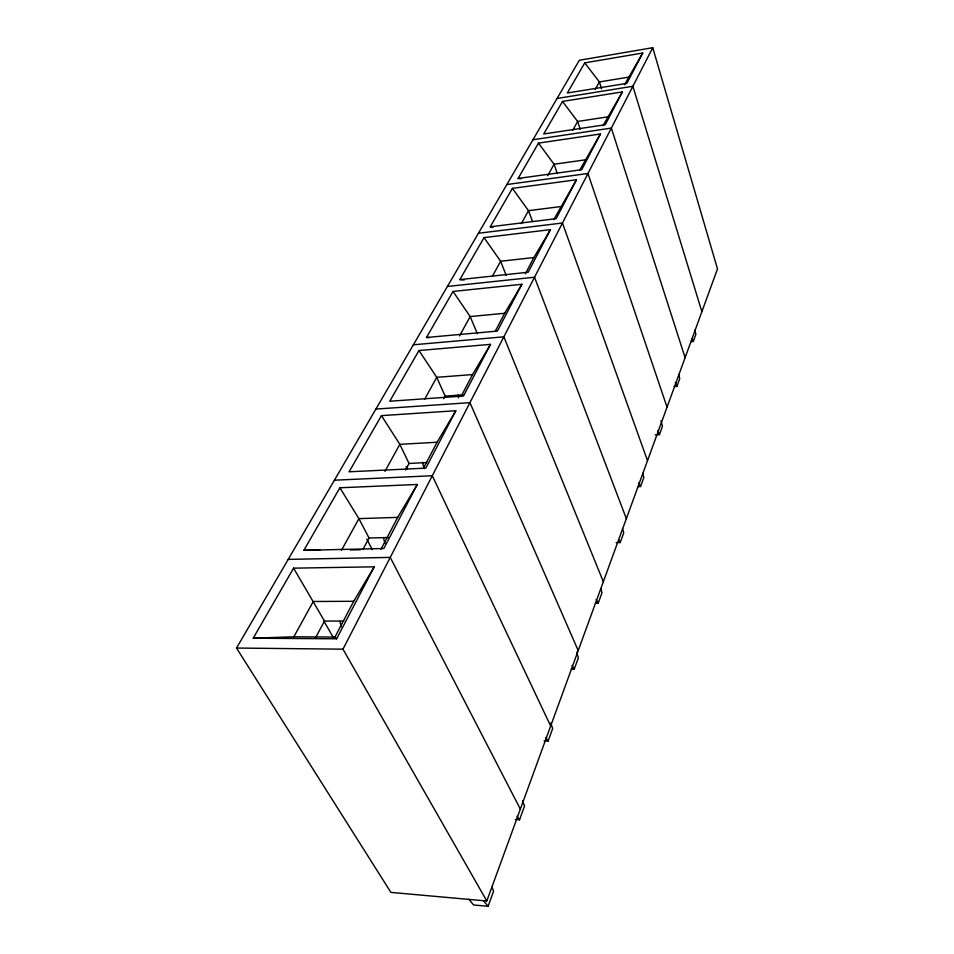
<?xml version="1.0" encoding="UTF-8"?>
<svg xmlns="http://www.w3.org/2000/svg" width="954" height="954" viewBox="0 0 954 954"><rect width="100%" height="100%" fill="white"/><g stroke="black" fill="none" stroke-linecap="round" stroke-linejoin="round"><path stroke-width="1.43" d="M468.819 899.276L473.601 904.976L488.114 906.3L493.6 891.191L491.99 887.172M515.351 819.51L519.548 819.772L524.521 806.058L522.542 800.752M544.09 740.912L548.121 741.067L552.664 728.558L550.72 722.989M571.351 669.124L574.236 669.171L578.398 657.723L576.586 652.238M595.391 603.25L598.182 603.238L602.01 592.708L600.746 588.666M616.177 542.647L620.219 542.552L623.749 532.845L622.497 528.599M637.642 486.623L640.575 486.516L643.843 477.525L642.662 473.351M655.159 434.833L659.429 434.607L662.458 426.271L660.991 420.797M674.18 386.573L676.935 386.382L679.749 378.631L678.64 374.314M690.577 341.699L693.248 341.472L695.871 334.246L694.822 330.012M486.814 901.005L717.491 268.921L652.751 47.7L579.328 60.257L236.509 648.04L390.901 892.395L486.814 901.005L342.975 649.173L652.751 47.7M253.215 638.202L293.844 636.795L334.949 637.069L353.707 601.282L374.254 566.819L293.57 568.155L253.215 638.202L336.643 638.798L374.254 566.819M380.956 549.289L397.687 517.378L417.292 484.465L339.886 487.78L303.849 550.315L319.805 550.243M423.433 468.259L437.075 442.239L455.809 410.733L381.457 415.634L349.092 471.801L425.83 468.116L455.809 410.733M461.044 396.518L472.552 374.564L490.499 344.358L418.973 350.523L389.745 401.24L463.489 396.041L490.499 344.358M495.126 331.491L504.666 313.282L521.886 284.28L453.019 291.447L426.486 337.477L429.431 337.704M525.344 273.846L533.894 257.532L550.434 229.64L484.024 237.618L459.852 279.594L464.216 280.011M553.773 219.611L576.502 179.746L512.405 188.367L490.273 226.79L493.17 227.135M579.71 170.122L600.412 133.989L538.473 143.124L518.129 178.434L521.039 178.827M602.952 125.773L622.413 91.894L562.502 101.434L543.744 133.977L605.241 124.747L622.413 91.894M624.429 84.811L642.722 53.019L584.719 62.881L567.368 92.991L626.861 83.368L642.722 53.019M417.292 484.465L383.818 548.514L303.849 550.315M521.886 284.28L497.428 331.086L426.486 337.477M550.434 229.64L528.182 272.236L459.852 279.594M576.502 179.746L556.17 218.657L490.273 226.79M600.412 133.989L581.761 169.693L518.129 178.434M315.357 638.095L324.491 621.066L293.57 568.155M362.937 549.397L369.043 538.02L358.907 518.642L339.886 487.78M405.569 469.905L409.039 463.453L399.821 444.337L381.457 415.634M443.765 398.7L445.148 396.125L436.729 377.319L418.973 350.523M293.844 636.795L313.282 601.497L353.707 601.282M341.544 550.16L358.907 518.642L397.687 517.378M384.939 471.371L399.821 444.337L437.075 442.239M424.757 399.07L436.729 377.319L472.552 374.564M459.518 335.927L470.179 316.573L504.666 313.282M492.407 276.207L500.635 261.253L533.894 257.532M521.373 223.594L528.492 210.667L560.594 206.601M547.751 175.691L554.059 164.231L585.076 159.878M572.746 130.304L577.623 121.456L607.615 116.889M595.201 89.521L599.386 81.925L628.436 77.179M557.053 98.465L632.872 86.289L701.882 311.684M532.964 139.749L611.347 128.086L685.103 357.643M506.86 184.527L587.962 173.497L667.037 407.167M478.443 233.241L562.455 223.009L647.504 460.663M447.414 286.45L534.538 277.22L626.349 518.654M413.38 344.799L503.843 336.822L603.322 581.725M445.148 396.125L462.94 394.873M375.9 409.063L469.94 402.648L578.196 650.58M409.039 463.453L426.796 462.559M334.401 480.208L432.293 475.748L550.661 726.042M369.043 538.02L388.29 537.519M350.309 549.969L360.529 549.742M288.227 559.39L390.234 557.398L520.347 809.111M324.491 621.066L343.81 621.09M236.509 648.04L342.975 649.173M334.949 637.069L336.643 638.798M483.392 900.588L488.114 906.3M584.719 62.881L599.386 81.925L601.616 88.877M562.502 101.434L577.623 121.456L580.259 129.327M538.473 143.124L554.059 164.231L557.363 173.604M516.949 816.23L519.548 819.772M512.405 188.367L528.492 210.667L532.559 221.602M484.024 237.618L500.635 261.253L506.24 275.503M453.019 291.447L470.179 316.573L477.358 333.733M545.736 737.442L548.121 741.067M572.03 665.487L574.236 669.171M323.764 620.851L333.375 637.63M596.143 599.517L598.182 603.238M366.801 539.105L372.334 549.659M618.955 540.059L620.219 542.552M406.154 466.637L407.441 469.296M638.798 482.772L640.575 486.516M657.628 430.552L659.429 434.607M675.253 382.351L676.935 386.382M692.187 338.801L693.248 341.472M458.671 397.901A96.64 43.025 85.3 0 1 458.027 395.004M424.101 468.676A101.184 47.33 86.5 0 1 422.562 462.285M384.963 543.434A106.395 52.22 88 0 1 383.591 538.163M341.377 626.695A112.465 57.753 89.9 0 1 339.862 621.233"/></g></svg>
